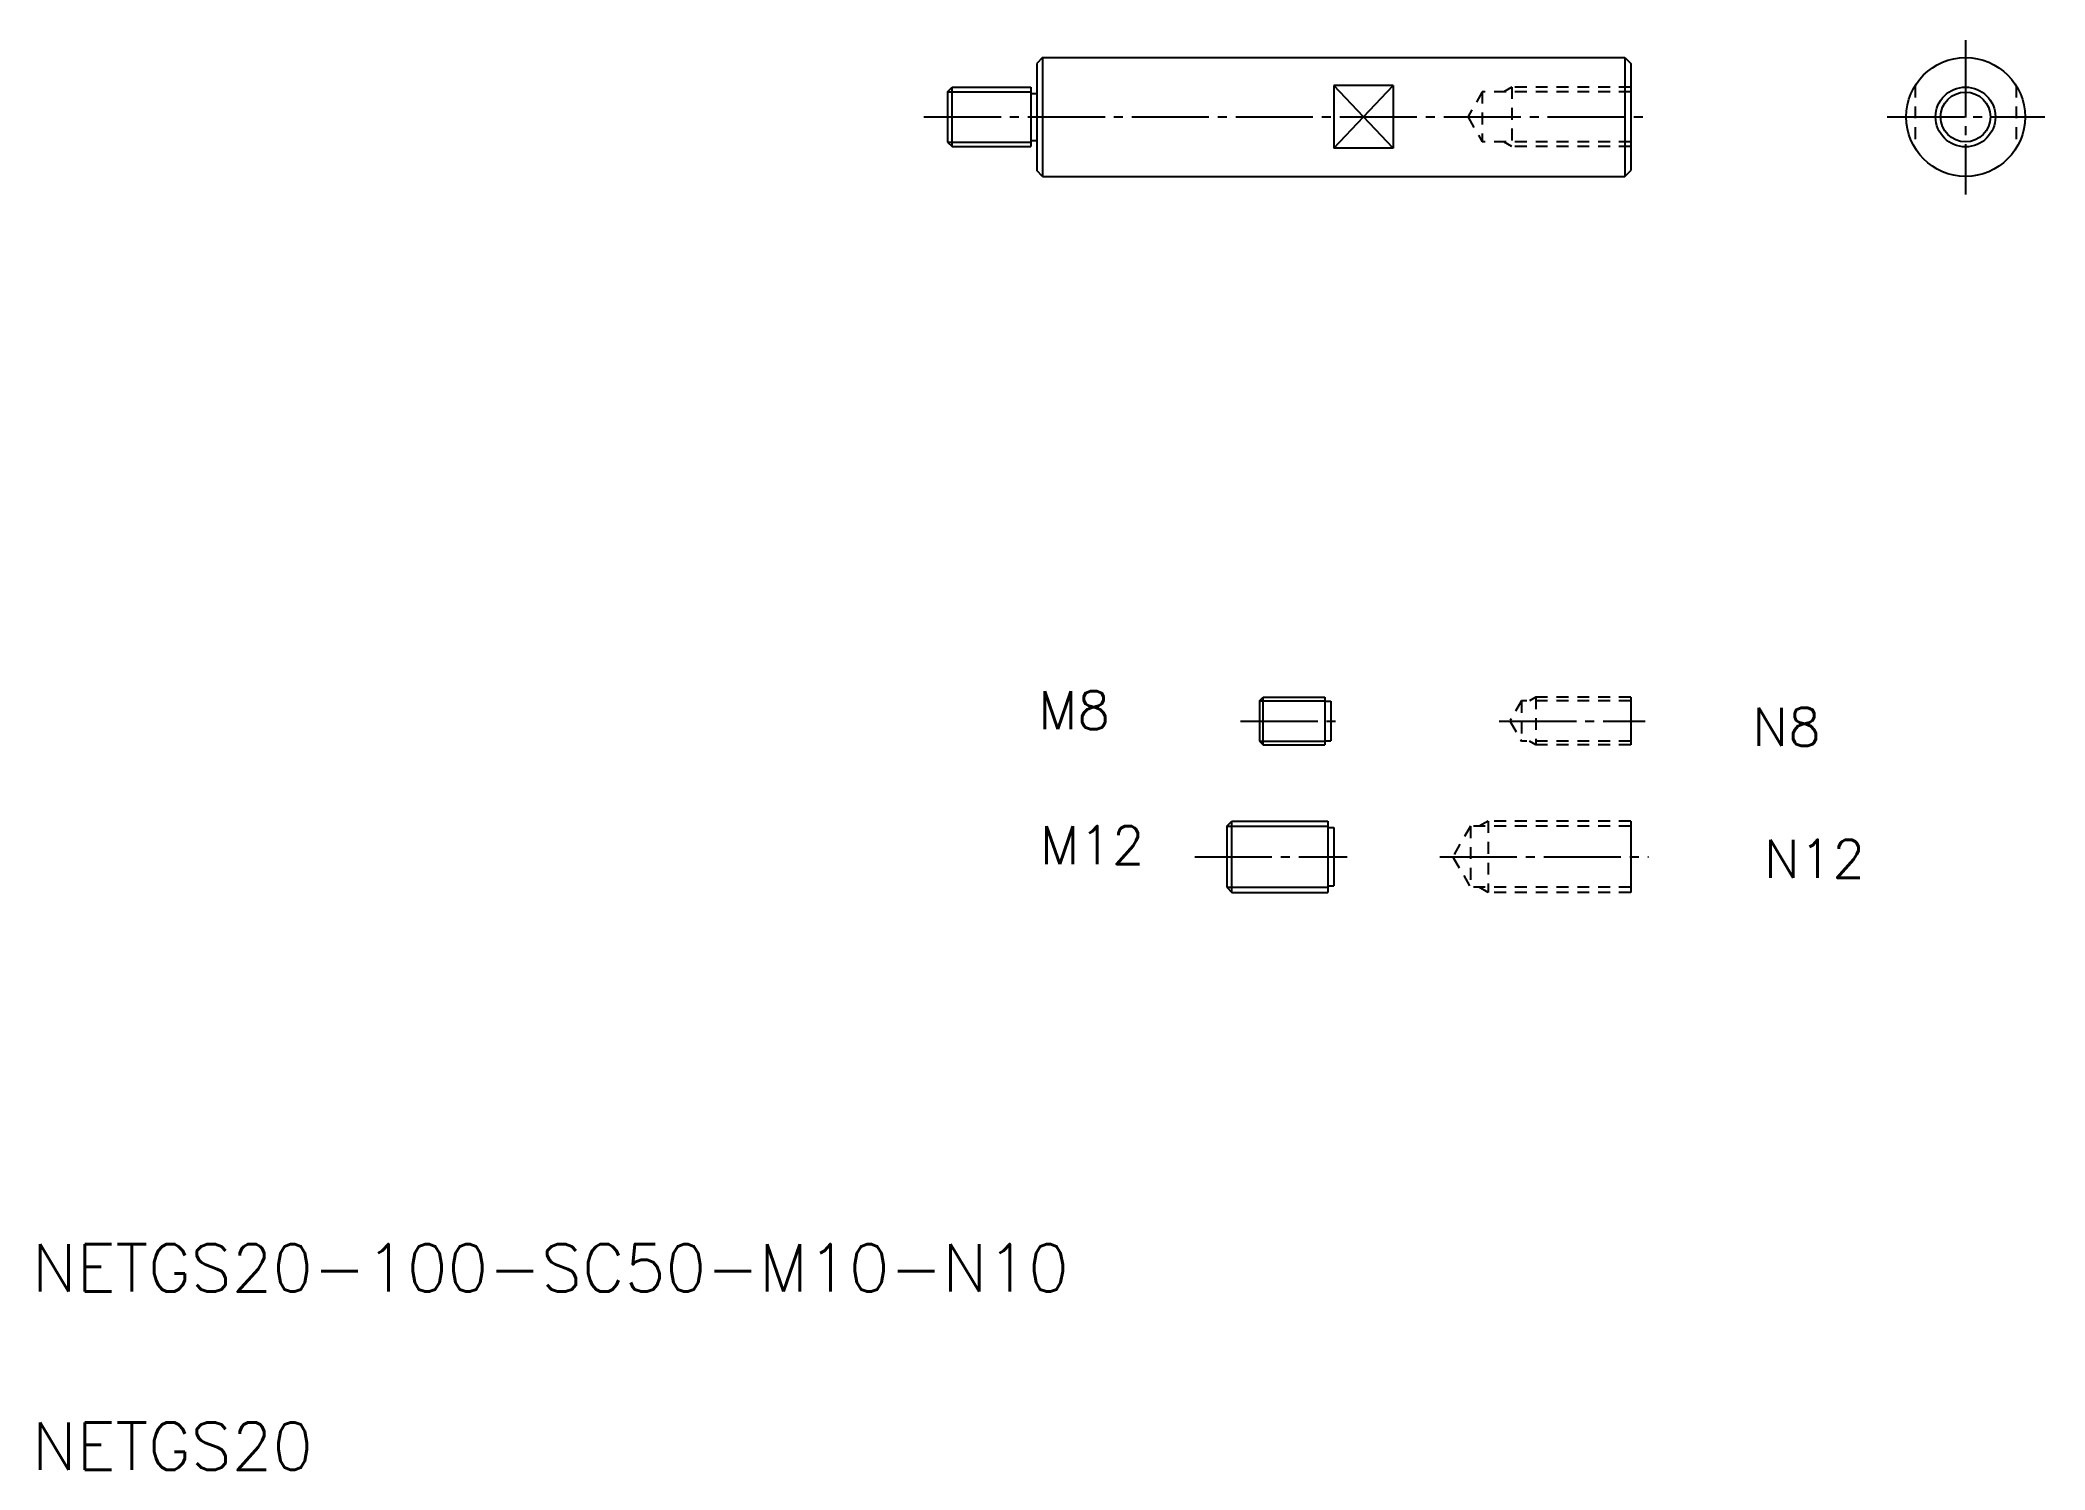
# Model space of a CAD drawing. Extents: x 21 to 359, y 20 to 261.
import ezdxf

# ---------------------------------------------------------------- set-up
doc = ezdxf.new("R2010")
doc.units = 0
doc.linetypes.add('CENTER', pattern=[17.5, 13, -1.5, 1.5, -1.5])
doc.linetypes.add('DASHED', pattern=[3.5, 2, -1.5])
doc.layers.get('0').update_dxf_attribs({"linetype": 'CONTINUOUS'})
doc.layers.add('CENTER', color=1, linetype='CENTER')
doc.styles.get("Standard").update_dxf_attribs({"font": 'txt', "height": 6.4, "bigfont": 'BIGFONT'})

msp = doc.modelspace()

# ---------------------------------------------------------------- linework, layer by layer
at = {"color": 7, "linetype": 'CONTINUOUS'}
for p, q in [((190.11, 257.69), (189.11, 256.69)), ((189.11, 256.69), (189.11, 238.69)), ((190.11, 257.69), (288.11, 257.69)), ((190.11, 257.69), (190.11, 237.69)), ((288.11, 257.69), (288.11, 237.69)), ((288.11, 257.69), (289.11, 256.69)), ((289.11, 256.69), (289.11, 238.69)), ((174.11, 251.91), (174.89, 252.69)), ((174.11, 251.91), (174.11, 243.47)), ((174.89, 242.69), (174.89, 252.69)), ((174.89, 252.69), (188.11, 252.69)), ((188.11, 252.69), (188.11, 242.69)), ((188.11, 251.63), (189.11, 251.63)), ((239.11, 252.96), (239.11, 242.42)), ((249.11, 252.96), (239.11, 252.96)), ((249.11, 252.96), (249.11, 242.42)), ((174.11, 243.47), (174.89, 242.69)), ((188.11, 243.75), (189.11, 243.75)), ((174.89, 242.69), (188.11, 242.69)), ((177.66, 242.69), (177.66, 242.69)), ((180.44, 242.69), (180.44, 242.69)), ((249.11, 242.42), (239.11, 242.42)), ((190.11, 237.69), (189.11, 238.69)), ((190.11, 237.69), (288.11, 237.69)), ((288.11, 237.69), (289.11, 238.69)), ((226.61, 149.43), (227.21, 150.03)), ((226.61, 149.43), (226.61, 142.63)), ((227.21, 150.03), (237.61, 150.03)), ((227.21, 142.03), (227.21, 150.03)), ((237.61, 150.03), (237.61, 142.03)), ((237.61, 149.35), (238.61, 149.35)), ((238.61, 149.35), (238.61, 142.71)), ((289.11, 150.03), (289.11, 142.03)), ((226.61, 142.63), (227.21, 142.03)), ((227.21, 142.03), (237.61, 142.03)), ((237.61, 142.71), (238.61, 142.71)), ((221.11, 128.31), (221.98, 129.19)), ((221.11, 128.31), (221.11, 118.06)), ((221.98, 129.19), (238.11, 129.19)), ((221.98, 117.19), (221.98, 129.19)), ((238.11, 129.19), (238.11, 117.19)), ((289.11, 129.19), (289.11, 117.19)), ((238.11, 128.09), (239.11, 128.09)), ((239.11, 128.09), (239.11, 118.29)), ((238.11, 118.29), (239.11, 118.29)), ((221.11, 118.06), (221.98, 117.19)), ((221.98, 117.19), (238.11, 117.19))]:
    msp.add_line(p, q, dxfattribs=at)
at = {"color": 3, "linetype": 'CONTINUOUS'}
for p, q in [((174.11, 251.91), (188.11, 251.91)), ((239.11, 242.42), (249.11, 252.96)), ((249.11, 242.42), (239.11, 252.96)), ((174.11, 243.47), (188.11, 243.47)), ((226.61, 149.43), (237.61, 149.43)), ((226.61, 142.63), (237.61, 142.63)), ((221.11, 128.31), (238.11, 128.31)), ((221.11, 118.06), (238.11, 118.06))]:
    msp.add_line(p, q, dxfattribs=at)
at = {"color": 3, "linetype": 'DASHED'}
for p, q in [((264.11, 251.93), (261.71, 247.78)), ((264.11, 251.93), (264.11, 243.5)), ((289.11, 251.93), (264.11, 251.93)), ((269.11, 252.72), (267.75, 251.93)), ((269.11, 252.72), (269.11, 242.72)), ((289.11, 252.72), (269.11, 252.72)), ((336.96, 252.96), (336.96, 242.42)), ((353.96, 252.96), (353.96, 242.42)), ((261.71, 247.65), (264.11, 243.5)), ((289.11, 243.5), (264.11, 243.5)), ((269.11, 242.72), (267.75, 243.5)), ((289.11, 242.72), (269.11, 242.72)), ((270.71, 149.43), (268.79, 146.1)), ((289.11, 149.43), (270.71, 149.43)), ((270.71, 149.43), (270.71, 142.63)), ((273.11, 150.03), (272.07, 149.43)), ((289.11, 150.03), (273.11, 150.03)), ((273.11, 150.03), (273.11, 142.03)), ((268.79, 145.95), (270.71, 142.63)), ((289.11, 142.63), (270.71, 142.63)), ((273.11, 142.03), (272.07, 142.63)), ((289.11, 142.03), (273.11, 142.03)), ((262.11, 128.31), (259.23, 123.33)), ((289.11, 128.31), (262.11, 128.31)), ((262.11, 128.31), (262.11, 118.06)), ((265.11, 129.19), (263.59, 128.31)), ((289.11, 129.19), (265.11, 129.19)), ((265.11, 129.19), (265.11, 117.19)), ((259.23, 123.05), (262.11, 118.06)), ((289.11, 118.06), (262.11, 118.06)), ((265.11, 117.19), (263.59, 118.06)), ((289.11, 117.19), (265.11, 117.19))]:
    msp.add_line(p, q, dxfattribs=at)
at = {"color": 7, "linetype": 'CONTINUOUS'}
for centre, radius in [((345.46, 247.69), 10), ((345.44, 247.69), 4.19)]:
    msp.add_circle(centre, radius, dxfattribs=at)
at = {"color": 3, "linetype": 'CONTINUOUS'}
msp.add_circle((345.44, 247.69), 5.03, dxfattribs=at)
at = {"layer": 'CENTER', "color": 1, "linetype": 'CENTER'}
for p, q in [((345.46, 260.62), (345.46, 234.66)), ((170.11, 247.69), (292.11, 247.69)), ((332.25, 247.69), (358.8, 247.69)), ((223.41, 146.03), (240.4, 146.03)), ((266.95, 146.03), (291.51, 146.03)), ((215.71, 123.19), (241.34, 123.19)), ((256.95, 123.19), (292.11, 123.19))]:
    msp.add_line(p, q, dxfattribs=at)

# ---------------------------------------------------------------- texts
at = {"color": 7, "linetype": 'CONTINUOUS'}
for s, height, p in [('M8', 6.4, (189.37, 144.64)), ('N8', 6.4, (309.56, 141.83)), ('M12', 6.4, (189.69, 121.96)), ('N12', 6.4, (311.5, 119.66)), ('NETGS20-100-SC50-M10-N10', 8, (20, 50)), ('NETGS20', 8, (20, 20))]:
    msp.add_text(s, height=height, dxfattribs=at).set_placement(p)

doc.saveas('drawing.dxf')
